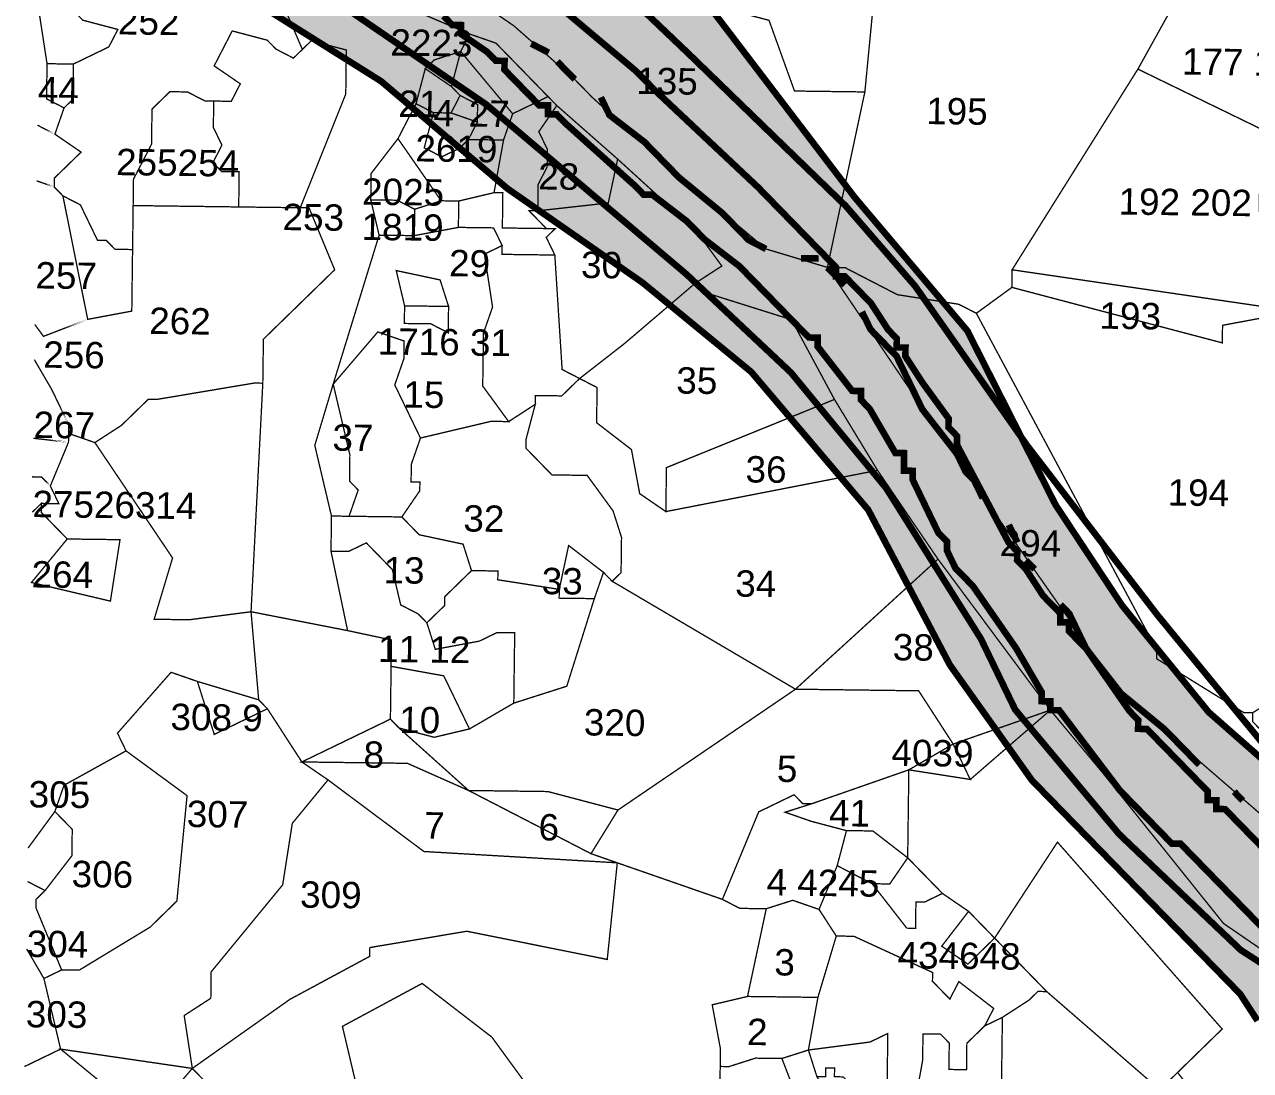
# Model space of a CAD drawing. Header units: metres. Extents: x 259177 to 277314, y 2171367 to 2185445.
# Drawn here: x 264258 to 264811, y 2183566 to 2184037 of the extents above; entities that cross this region are included whole.
import ezdxf

# ---------------------------------------------------------------- set-up
doc = ezdxf.new("R2010")
doc.units = ezdxf.units.M
doc.header["$MEASUREMENT"] = 0
for name, color, linetype in [('CRZ LINE FOR RIVER OR CREEK', 84, 'Continuous'), ('HAZARDS LINE', 1, 'Continuous'), ('HIGH TIDE LINE', 6, 'Continuous'), ('INTERTIDAL ZONE', 5, 'Continuous'), ('INTERTIDAL ZONE @ 1', 5, 'Continuous'), ('NDZ-200M FROM CRZ', 30, 'Continuous'), ('NDZ-200M FROM CRZ @ 1', 30, 'Continuous'), ('SURVEY NO.', 7, 'Continuous'), ('SURVEY PLOT BOUNDARY', 35, 'Continuous'), ('VILLAGE BOUNDARY', 212, 'Continuous')]:
    doc.layers.add(name, color=color, linetype=linetype)
doc.styles.add('PDF Arial', font='arial.ttf')
pattern_1 = [(0, (282121.83859, 2174200.38287), (0.0127, 0.0127), [0.00635, -0.01905]), (90, (282121.841765, 2174200.379695), (-0.0127, 0.0127), [0.00635, -0.01905])]

# ---------------------------------------------------------------- blocks, each defined once
blk = doc.blocks.new('FEWEWFEWQT')
at = {"layer": 'INTERTIDAL ZONE @ 1'}
h = blk.add_hatch(dxfattribs=at)
h.set_pattern_fill('CROSS', color=256, scale=0.002)
h.set_pattern_definition(pattern_1)
h.paths.add_polyline_path([(282132.45071, 2174222.86419), (282132.44405, 2174222.87086), (282132.31072, 2174222.9642), (282132.30406, 2174222.9642), (282132.29739, 2174222.97086), (282132.29072, 2174222.97086), (282132.25739, 2174222.99753), (282132.25739, 2174222.89752), (282132.26406, 2174222.89086), (282132.27073, 2174222.89086), (282132.27739, 2174222.88419), (282132.28406, 2174222.88419), (282132.28406, 2174222.87752), (282132.32405, 2174222.85752), (282132.33739, 2174222.85085), (282132.34405, 2174222.84419), (282132.41738, 2174222.79752), (282132.42405, 2174222.79752), (282132.43071, 2174222.79085), (282132.43738, 2174222.79085), (282132.51071, 2174222.73751), (282132.51737, 2174222.73084), (282132.52404, 2174222.73084), (282132.53071, 2174222.72418), (282132.56404, 2174222.70418), (282132.5707, 2174222.69751), (282132.57737, 2174222.69751), (282132.57737, 2174222.69084), (282132.59737, 2174222.67751), (282132.60403, 2174222.67084), (282132.6107, 2174222.67084), (282132.6107, 2174222.66417), (282132.63736, 2174222.6375), (282132.64403, 2174222.6375), (282132.64403, 2174222.63084), (282132.6507, 2174222.63084), (282132.65736, 2174222.62417), (282132.71069, 2174222.5775), (282132.71736, 2174222.57083), (282132.72402, 2174222.57083), (282132.75069, 2174222.55083), (282132.75736, 2174222.54416), (282132.76402, 2174222.53749), (282132.79069, 2174222.51749), (282132.79735, 2174222.51083), (282132.80402, 2174222.50416), (282132.83735, 2174222.47082), (282132.84402, 2174222.46416), (282132.85068, 2174222.46416), (282132.85068, 2174222.45749), (282132.87735, 2174222.42415), (282132.88401, 2174222.42415), (282132.88401, 2174222.41748), (282132.89068, 2174222.41082), (282132.91068, 2174222.37748), (282132.91734, 2174222.37748), (282132.91734, 2174222.36415), (282132.92401, 2174222.36415), (282132.92401, 2174222.35748), (282132.94401, 2174222.31748), (282132.95067, 2174222.31081), (282132.95067, 2174222.30414), (282132.95734, 2174222.29081), (282132.96401, 2174222.28414), (282132.97067, 2174222.27747), (282133.004, 2174222.2308), (282133.024, 2174222.19747), (282133.024, 2174222.1908), (282133.03067, 2174222.1908), (282133.03067, 2174222.18413), (282133.03733, 2174222.18413), (282133.084, 2174222.12413), (282133.11066, 2174222.09746), (282133.11733, 2174222.09079), (282133.12399, 2174222.08412), (282133.13066, 2174222.08412), (282133.15066, 2174222.06412), (282133.19732, 2174222.01745), (282133.20399, 2174222.01745), (282133.21065, 2174222.01078), (282133.22399, 2174221.99745), (282133.23065, 2174221.99078), (282133.23732, 2174221.99078), (282133.24399, 2174221.98412), (282133.25065, 2174221.98412), (282133.25732, 2174221.97745), (282133.27732, 2174221.97745), (282133.27732, 2174221.97078), (282133.28398, 2174221.97078), (282133.28398, 2174221.97745), (282133.29065, 2174221.97745), (282133.29065, 2174221.98412), (282133.29731, 2174221.98412), (282133.29731, 2174221.99745), (282133.30398, 2174222.00412), (282133.30398, 2174222.01745), (282133.29731, 2174222.01745), (282133.29731, 2174222.02412), (282133.29065, 2174222.02412), (282133.28398, 2174222.03079), (282133.27732, 2174222.03745), (282133.26398, 2174222.03745), (282133.21732, 2174222.07079), (282133.21065, 2174222.07079), (282133.20399, 2174222.07746), (282133.19732, 2174222.07746), (282133.18399, 2174222.09079), (282133.16399, 2174222.11079), (282133.15733, 2174222.11079), (282133.15733, 2174222.11746), (282133.15066, 2174222.11746), (282133.15066, 2174222.12413), (282133.11066, 2174222.16413), (282133.104, 2174222.1708), (282133.09733, 2174222.1708), (282133.09733, 2174222.17746), (282133.09066, 2174222.18413), (282133.05733, 2174222.2308), (282133.05067, 2174222.23747), (282133.044, 2174222.24414), (282133.044, 2174222.2508), (282133.03733, 2174222.2508), (282133.03733, 2174222.25747), (282133.03067, 2174222.26414), (282133.024, 2174222.27081), (282133.01067, 2174222.29081), (282133.004, 2174222.29747), (282133.004, 2174222.30414), (282132.99734, 2174222.31081), (282132.95734, 2174222.38415), (282132.95734, 2174222.39082), (282132.95067, 2174222.39748), (282132.95067, 2174222.40415), (282132.93068, 2174222.43082), (282132.91734, 2174222.45082), (282132.91734, 2174222.45749), (282132.91068, 2174222.45749), (282132.91068, 2174222.46416), (282132.90401, 2174222.47082), (282132.89068, 2174222.49082), (282132.87068, 2174222.51083), (282132.86401, 2174222.51083), (282132.86401, 2174222.51749), (282132.85735, 2174222.52416), (282132.80402, 2174222.5775), (282132.72402, 2174222.65084), (282132.71736, 2174222.6575), (282132.71069, 2174222.66417), (282132.63736, 2174222.72418), (282132.6307, 2174222.73084), (282132.6307, 2174222.73751), (282132.62403, 2174222.73751), (282132.5707, 2174222.77751), (282132.56404, 2174222.78418), (282132.55737, 2174222.79085), (282132.52404, 2174222.81085), (282132.51737, 2174222.81752)])
at = {"layer": 'NDZ-200M FROM CRZ @ 1'}
h = blk.add_hatch(dxfattribs=at)
h.set_pattern_fill('CROSS', color=256, scale=0.002)
h.set_pattern_definition(pattern_1)
h.paths.add_polyline_path([(282132.65736, 2174222.62417), (282132.6507, 2174222.63084), (282132.64403, 2174222.63084), (282132.64403, 2174222.6375), (282132.63736, 2174222.6375), (282132.6107, 2174222.66417), (282132.6107, 2174222.67084), (282132.60403, 2174222.67084), (282132.59737, 2174222.67751), (282132.57737, 2174222.69084), (282132.57737, 2174222.69751), (282132.5707, 2174222.69751), (282132.56404, 2174222.70418), (282132.53071, 2174222.72418), (282132.52404, 2174222.73084), (282132.51737, 2174222.73084), (282132.51071, 2174222.73751), (282132.43738, 2174222.79085), (282132.43071, 2174222.79085), (282132.42405, 2174222.79752), (282132.41738, 2174222.79752), (282132.34405, 2174222.84419), (282132.33739, 2174222.85085), (282132.32405, 2174222.85752), (282132.28406, 2174222.87752), (282132.28406, 2174222.88419), (282132.27739, 2174222.88419), (282132.27073, 2174222.89086), (282132.26406, 2174222.89086), (282132.25739, 2174222.89752), (282132.25739, 2174222.80015), (282132.29406, 2174222.78418), (282132.38072, 2174222.73751), (282132.51737, 2174222.65417), (282132.61403, 2174222.57416), (282132.71736, 2174222.50416), (282132.80069, 2174222.43749), (282132.89068, 2174222.33414), (282132.95401, 2174222.21747), (282133.01734, 2174222.13079), (282133.084, 2174222.06412), (282133.12399, 2174222.02412), (282133.17732, 2174221.97078), (282133.19066, 2174221.95078), (282133.222, 2174221.93136), (282133.28065, 2174221.92411), (282133.30065, 2174221.93078), (282133.32398, 2174221.96411), (282133.35398, 2174222.02078), (282133.34731, 2174222.04745), (282133.33065, 2174222.06412), (282133.24399, 2174222.10413), (282133.15066, 2174222.18413), (282133.084, 2174222.26414), (282133.03254, 2174222.3398), (282132.96401, 2174222.47082), (282132.87735, 2174222.57083), (282132.75715, 2174222.72448), (282132.50404, 2174222.91753), (282132.25739, 2174223.10788), (282132.25739, 2174222.99753), (282132.29072, 2174222.97086), (282132.29739, 2174222.97086), (282132.30406, 2174222.9642), (282132.31072, 2174222.9642), (282132.44405, 2174222.87086), (282132.45071, 2174222.86419), (282132.51737, 2174222.81752), (282132.52404, 2174222.81085), (282132.55737, 2174222.79085), (282132.56404, 2174222.78418), (282132.5707, 2174222.77751), (282132.62403, 2174222.73751), (282132.6307, 2174222.73751), (282132.6307, 2174222.73084), (282132.63736, 2174222.72418), (282132.71069, 2174222.66417), (282132.71736, 2174222.6575), (282132.72402, 2174222.65084), (282132.80402, 2174222.5775), (282132.85735, 2174222.52416), (282132.86401, 2174222.51749), (282132.86401, 2174222.51083), (282132.87068, 2174222.51083), (282132.89068, 2174222.49082), (282132.90401, 2174222.47082), (282132.91068, 2174222.46416), (282132.91068, 2174222.45749), (282132.91734, 2174222.45749), (282132.91734, 2174222.45082), (282132.93068, 2174222.43082), (282132.95067, 2174222.40415), (282132.95067, 2174222.39748), (282132.95734, 2174222.39082), (282132.95734, 2174222.38415), (282132.99734, 2174222.31081), (282133.004, 2174222.30414), (282133.004, 2174222.29747), (282133.01067, 2174222.29081), (282133.024, 2174222.27081), (282133.03067, 2174222.26414), (282133.03733, 2174222.25747), (282133.03733, 2174222.2508), (282133.044, 2174222.2508), (282133.044, 2174222.24414), (282133.05067, 2174222.23747), (282133.05733, 2174222.2308), (282133.09066, 2174222.18413), (282133.09733, 2174222.17746), (282133.09733, 2174222.1708), (282133.104, 2174222.1708), (282133.11066, 2174222.16413), (282133.15066, 2174222.12413), (282133.15066, 2174222.11746), (282133.15733, 2174222.11746), (282133.15733, 2174222.11079), (282133.16399, 2174222.11079), (282133.18399, 2174222.09079), (282133.19732, 2174222.07746), (282133.20399, 2174222.07746), (282133.21065, 2174222.07079), (282133.21732, 2174222.07079), (282133.26398, 2174222.03745), (282133.27732, 2174222.03745), (282133.28398, 2174222.03079), (282133.29065, 2174222.02412), (282133.29731, 2174222.02412), (282133.29731, 2174222.01745), (282133.30398, 2174222.01745), (282133.30398, 2174222.00412), (282133.29731, 2174221.99745), (282133.29731, 2174221.98412), (282133.29065, 2174221.98412), (282133.29065, 2174221.97745), (282133.28398, 2174221.97745), (282133.28398, 2174221.97078), (282133.27732, 2174221.97078), (282133.27732, 2174221.97745), (282133.25732, 2174221.97745), (282133.25065, 2174221.98412), (282133.24399, 2174221.98412), (282133.23732, 2174221.99078), (282133.23065, 2174221.99078), (282133.22399, 2174221.99745), (282133.21065, 2174222.01078), (282133.20399, 2174222.01745), (282133.19732, 2174222.01745), (282133.15066, 2174222.06412), (282133.13066, 2174222.08412), (282133.12399, 2174222.08412), (282133.11733, 2174222.09079), (282133.11066, 2174222.09746), (282133.084, 2174222.12413), (282133.03733, 2174222.18413), (282133.03067, 2174222.18413), (282133.03067, 2174222.1908), (282133.024, 2174222.1908), (282133.024, 2174222.19747), (282133.004, 2174222.2308), (282132.97067, 2174222.27747), (282132.96401, 2174222.28414), (282132.95734, 2174222.29081), (282132.95067, 2174222.30414), (282132.95067, 2174222.31081), (282132.94401, 2174222.31748), (282132.92401, 2174222.35748), (282132.92401, 2174222.36415), (282132.91734, 2174222.36415), (282132.91734, 2174222.37748), (282132.91068, 2174222.37748), (282132.89068, 2174222.41082), (282132.88401, 2174222.41748), (282132.88401, 2174222.42415), (282132.87735, 2174222.42415), (282132.85068, 2174222.45749), (282132.85068, 2174222.46416), (282132.84402, 2174222.46416), (282132.83735, 2174222.47082), (282132.80402, 2174222.50416), (282132.79735, 2174222.51083), (282132.79069, 2174222.51749), (282132.76402, 2174222.53749), (282132.75736, 2174222.54416), (282132.75069, 2174222.55083), (282132.72402, 2174222.57083), (282132.71736, 2174222.57083), (282132.71069, 2174222.5775)])
at = {"layer": 'CRZ LINE FOR RIVER OR CREEK', "ltscale": 0.05, "const_width": 0.005}
for points in [[(282132.25739, 2174223.10788), (282132.50404, 2174222.91753), (282132.75715, 2174222.72448), (282132.87735, 2174222.57083), (282132.96401, 2174222.47082), (282133.03254, 2174222.3398), (282133.084, 2174222.26414), (282133.15066, 2174222.18413), (282133.24399, 2174222.10413)], [(282133.19066, 2174221.95078), (282133.17732, 2174221.97078), (282133.12399, 2174222.02412), (282133.084, 2174222.06412), (282133.01734, 2174222.13079), (282132.95401, 2174222.21747), (282132.89068, 2174222.33414), (282132.80069, 2174222.43749), (282132.71736, 2174222.50416), (282132.61403, 2174222.57416), (282132.51737, 2174222.65417), (282132.38072, 2174222.73751), (282132.29406, 2174222.78418), (282132.25739, 2174222.80015)]]:
    blk.add_lwpolyline(points, dxfattribs=at)
at = {"layer": 'HAZARDS LINE', "lineweight": 18, "const_width": 0.005}
for points in [[(282132.25739, 2174222.85025), (282132.27739, 2174222.83752), (282132.39738, 2174222.77085), (282132.59737, 2174222.6375), (282132.75069, 2174222.51083), (282132.83068, 2174222.43749), (282132.90401, 2174222.35081), (282132.97734, 2174222.23747), (282133.004, 2174222.18413), (282133.084, 2174222.09079), (282133.17732, 2174222.00412), (282133.23065, 2174221.97078)], [(282133.21732, 2174222.13079), (282133.11066, 2174222.25747), (282133.01067, 2174222.38415), (282132.92401, 2174222.50416), (282132.87068, 2174222.56416), (282132.75069, 2174222.67751), (282132.65736, 2174222.76418), (282132.53737, 2174222.84419), (282132.35072, 2174222.97086), (282132.25739, 2174223.03504)]]:
    blk.add_lwpolyline(points, dxfattribs=at)
at = {"layer": 'HIGH TIDE LINE', "lineweight": 35, "const_width": 0.005}
for points in [[(282132.56404, 2174222.70418), (282132.5707, 2174222.69751), (282132.57737, 2174222.69751), (282132.57737, 2174222.69084), (282132.59737, 2174222.67751), (282132.60403, 2174222.67084), (282132.6107, 2174222.67084), (282132.6107, 2174222.66417), (282132.63736, 2174222.6375), (282132.64403, 2174222.6375), (282132.64403, 2174222.63084), (282132.6507, 2174222.63084), (282132.65736, 2174222.62417), (282132.71069, 2174222.5775), (282132.71736, 2174222.57083), (282132.72402, 2174222.57083), (282132.75069, 2174222.55083), (282132.75736, 2174222.54416), (282132.76402, 2174222.53749), (282132.79069, 2174222.51749), (282132.79735, 2174222.51083), (282132.80402, 2174222.50416), (282132.83735, 2174222.47082), (282132.84402, 2174222.46416), (282132.85068, 2174222.46416), (282132.85068, 2174222.45749), (282132.87735, 2174222.42415), (282132.88401, 2174222.42415), (282132.88401, 2174222.41748), (282132.89068, 2174222.41082), (282132.91068, 2174222.37748), (282132.91734, 2174222.37748), (282132.91734, 2174222.36415), (282132.92401, 2174222.36415), (282132.92401, 2174222.35748), (282132.94401, 2174222.31748), (282132.95067, 2174222.31081), (282132.95067, 2174222.30414), (282132.95734, 2174222.29081), (282132.96401, 2174222.28414), (282132.97067, 2174222.27747), (282133.004, 2174222.2308), (282133.024, 2174222.19747), (282133.024, 2174222.1908), (282133.03067, 2174222.1908), (282133.03067, 2174222.18413), (282133.03733, 2174222.18413), (282133.084, 2174222.12413), (282133.11066, 2174222.09746), (282133.11733, 2174222.09079), (282133.12399, 2174222.08412), (282133.13066, 2174222.08412), (282133.15066, 2174222.06412), (282133.19732, 2174222.01745)], [(282133.19732, 2174222.07746), (282133.18399, 2174222.09079), (282133.16399, 2174222.11079), (282133.15733, 2174222.11079), (282133.15733, 2174222.11746), (282133.15066, 2174222.11746), (282133.15066, 2174222.12413), (282133.11066, 2174222.16413), (282133.104, 2174222.1708), (282133.09733, 2174222.1708), (282133.09733, 2174222.17746), (282133.09066, 2174222.18413), (282133.05733, 2174222.2308), (282133.05067, 2174222.23747), (282133.044, 2174222.24414), (282133.044, 2174222.2508), (282133.03733, 2174222.2508), (282133.03733, 2174222.25747), (282133.03067, 2174222.26414), (282133.024, 2174222.27081), (282133.01067, 2174222.29081), (282133.004, 2174222.29747), (282133.004, 2174222.30414), (282132.99734, 2174222.31081), (282132.95734, 2174222.38415), (282132.95734, 2174222.39082), (282132.95067, 2174222.39748), (282132.95067, 2174222.40415), (282132.93068, 2174222.43082), (282132.91734, 2174222.45082), (282132.91734, 2174222.45749), (282132.91068, 2174222.45749), (282132.91068, 2174222.46416), (282132.90401, 2174222.47082), (282132.89068, 2174222.49082), (282132.87068, 2174222.51083), (282132.86401, 2174222.51083), (282132.86401, 2174222.51749), (282132.85735, 2174222.52416), (282132.80402, 2174222.5775), (282132.72402, 2174222.65084), (282132.71736, 2174222.6575), (282132.71069, 2174222.66417), (282132.63736, 2174222.72418)]]:
    blk.add_lwpolyline(points, dxfattribs=at)
at = {"layer": 'INTERTIDAL ZONE', "const_width": 0.005, "flags": 128}
for points in [[(282132.56404, 2174222.70418), (282132.5707, 2174222.69751), (282132.57737, 2174222.69751), (282132.57737, 2174222.69084), (282132.59737, 2174222.67751), (282132.60403, 2174222.67084), (282132.6107, 2174222.67084), (282132.6107, 2174222.66417), (282132.63736, 2174222.6375), (282132.64403, 2174222.6375), (282132.64403, 2174222.63084), (282132.6507, 2174222.63084), (282132.65736, 2174222.62417), (282132.71069, 2174222.5775), (282132.71736, 2174222.57083), (282132.72402, 2174222.57083), (282132.75069, 2174222.55083), (282132.75736, 2174222.54416), (282132.76402, 2174222.53749), (282132.79069, 2174222.51749), (282132.79735, 2174222.51083), (282132.80402, 2174222.50416), (282132.83735, 2174222.47082), (282132.84402, 2174222.46416), (282132.85068, 2174222.46416), (282132.85068, 2174222.45749), (282132.87735, 2174222.42415), (282132.88401, 2174222.42415), (282132.88401, 2174222.41748), (282132.89068, 2174222.41082), (282132.91068, 2174222.37748), (282132.91734, 2174222.37748), (282132.91734, 2174222.36415), (282132.92401, 2174222.36415), (282132.92401, 2174222.35748), (282132.94401, 2174222.31748), (282132.95067, 2174222.31081), (282132.95067, 2174222.30414), (282132.95734, 2174222.29081), (282132.96401, 2174222.28414), (282132.97067, 2174222.27747), (282133.004, 2174222.2308), (282133.024, 2174222.19747), (282133.024, 2174222.1908), (282133.03067, 2174222.1908), (282133.03067, 2174222.18413), (282133.03733, 2174222.18413), (282133.084, 2174222.12413), (282133.11066, 2174222.09746), (282133.11733, 2174222.09079), (282133.12399, 2174222.08412), (282133.13066, 2174222.08412), (282133.15066, 2174222.06412), (282133.19732, 2174222.01745)], [(282133.19732, 2174222.07746), (282133.18399, 2174222.09079), (282133.16399, 2174222.11079), (282133.15733, 2174222.11079), (282133.15733, 2174222.11746), (282133.15066, 2174222.11746), (282133.15066, 2174222.12413), (282133.11066, 2174222.16413), (282133.104, 2174222.1708), (282133.09733, 2174222.1708), (282133.09733, 2174222.17746), (282133.09066, 2174222.18413), (282133.05733, 2174222.2308), (282133.05067, 2174222.23747), (282133.044, 2174222.24414), (282133.044, 2174222.2508), (282133.03733, 2174222.2508), (282133.03733, 2174222.25747), (282133.03067, 2174222.26414), (282133.024, 2174222.27081), (282133.01067, 2174222.29081), (282133.004, 2174222.29747), (282133.004, 2174222.30414), (282132.99734, 2174222.31081), (282132.95734, 2174222.38415), (282132.95734, 2174222.39082), (282132.95067, 2174222.39748), (282132.95067, 2174222.40415), (282132.93068, 2174222.43082), (282132.91734, 2174222.45082), (282132.91734, 2174222.45749), (282132.91068, 2174222.45749), (282132.91068, 2174222.46416), (282132.90401, 2174222.47082), (282132.89068, 2174222.49082), (282132.87068, 2174222.51083), (282132.86401, 2174222.51083), (282132.86401, 2174222.51749), (282132.85735, 2174222.52416), (282132.80402, 2174222.5775), (282132.72402, 2174222.65084), (282132.71736, 2174222.6575), (282132.71069, 2174222.66417), (282132.63736, 2174222.72418)]]:
    blk.add_lwpolyline(points, dxfattribs=at)
at = {"layer": 'NDZ-200M FROM CRZ', "const_width": 0.005, "flags": 128}
for points in [[(282132.38072, 2174222.73751), (282132.51737, 2174222.65417), (282132.61403, 2174222.57416), (282132.71736, 2174222.50416), (282132.80069, 2174222.43749), (282132.89068, 2174222.33414), (282132.95401, 2174222.21747), (282133.01734, 2174222.13079), (282133.084, 2174222.06412), (282133.12399, 2174222.02412), (282133.17732, 2174221.97078), (282133.19066, 2174221.95078)], [(282133.24399, 2174222.10413), (282133.15066, 2174222.18413), (282133.084, 2174222.26414), (282133.03254, 2174222.3398), (282132.96401, 2174222.47082), (282132.87735, 2174222.57083), (282132.75715, 2174222.72448)], [(282132.63736, 2174222.72418), (282132.71069, 2174222.66417), (282132.71736, 2174222.6575), (282132.72402, 2174222.65084), (282132.80402, 2174222.5775), (282132.85735, 2174222.52416), (282132.86401, 2174222.51749), (282132.86401, 2174222.51083), (282132.87068, 2174222.51083), (282132.89068, 2174222.49082), (282132.90401, 2174222.47082), (282132.91068, 2174222.46416), (282132.91068, 2174222.45749), (282132.91734, 2174222.45749), (282132.91734, 2174222.45082), (282132.93068, 2174222.43082), (282132.95067, 2174222.40415), (282132.95067, 2174222.39748), (282132.95734, 2174222.39082), (282132.95734, 2174222.38415), (282132.99734, 2174222.31081), (282133.004, 2174222.30414), (282133.004, 2174222.29747), (282133.01067, 2174222.29081), (282133.024, 2174222.27081), (282133.03067, 2174222.26414), (282133.03733, 2174222.25747), (282133.03733, 2174222.2508), (282133.044, 2174222.2508), (282133.044, 2174222.24414), (282133.05067, 2174222.23747), (282133.05733, 2174222.2308), (282133.09066, 2174222.18413), (282133.09733, 2174222.17746), (282133.09733, 2174222.1708), (282133.104, 2174222.1708), (282133.11066, 2174222.16413), (282133.15066, 2174222.12413), (282133.15066, 2174222.11746), (282133.15733, 2174222.11746), (282133.15733, 2174222.11079), (282133.16399, 2174222.11079), (282133.18399, 2174222.09079), (282133.19732, 2174222.07746)], [(282133.19732, 2174222.01745), (282133.15066, 2174222.06412), (282133.13066, 2174222.08412), (282133.12399, 2174222.08412), (282133.11733, 2174222.09079), (282133.11066, 2174222.09746), (282133.084, 2174222.12413), (282133.03733, 2174222.18413), (282133.03067, 2174222.18413), (282133.03067, 2174222.1908), (282133.024, 2174222.1908), (282133.024, 2174222.19747), (282133.004, 2174222.2308), (282132.97067, 2174222.27747), (282132.96401, 2174222.28414), (282132.95734, 2174222.29081), (282132.95067, 2174222.30414), (282132.95067, 2174222.31081), (282132.94401, 2174222.31748), (282132.92401, 2174222.35748), (282132.92401, 2174222.36415), (282132.91734, 2174222.36415), (282132.91734, 2174222.37748), (282132.91068, 2174222.37748), (282132.89068, 2174222.41082), (282132.88401, 2174222.41748), (282132.88401, 2174222.42415), (282132.87735, 2174222.42415), (282132.85068, 2174222.45749), (282132.85068, 2174222.46416), (282132.84402, 2174222.46416), (282132.83735, 2174222.47082), (282132.80402, 2174222.50416), (282132.79735, 2174222.51083), (282132.79069, 2174222.51749), (282132.76402, 2174222.53749), (282132.75736, 2174222.54416), (282132.75069, 2174222.55083), (282132.72402, 2174222.57083), (282132.71736, 2174222.57083), (282132.71069, 2174222.5775), (282132.65736, 2174222.62417), (282132.6507, 2174222.63084), (282132.64403, 2174222.63084), (282132.64403, 2174222.6375), (282132.63736, 2174222.6375), (282132.6107, 2174222.66417), (282132.6107, 2174222.67084), (282132.60403, 2174222.67084), (282132.59737, 2174222.67751), (282132.57737, 2174222.69084), (282132.57737, 2174222.69751), (282132.5707, 2174222.69751), (282132.56404, 2174222.70418)]]:
    blk.add_lwpolyline(points, dxfattribs=at)
at = {"layer": 'SURVEY PLOT BOUNDARY', "lineweight": 18, "const_width": 0.001}
for points in [[(282132.59737, 2174222.71084), (282132.61737, 2174222.69751), (282132.66403, 2174222.6575), (282132.67736, 2174222.64417), (282132.73736, 2174222.59083), (282132.81068, 2174222.53083), (282132.85735, 2174222.51749), (282132.96401, 2174222.36415), (282133.084, 2174222.19747), (282133.21065, 2174222.09079)], [(282133.22399, 2174221.98412), (282133.16399, 2174222.02412), (282133.07067, 2174222.13746), (282133.03067, 2174222.18413), (282132.94401, 2174222.29747), (282132.89734, 2174222.36415), (282132.86401, 2174222.41748), (282132.83068, 2174222.47749), (282132.76402, 2174222.49749), (282132.75736, 2174222.50416), (282132.77735, 2174222.51749), (282132.75736, 2174222.54416), (282132.69736, 2174222.5975), (282132.6507, 2174222.6375), (282132.64403, 2174222.64417), (282132.60403, 2174222.68417), (282132.58403, 2174222.69084), (282132.43738, 2174222.75085)], [(282132.43738, 2174222.75085), (282132.58403, 2174222.69084), (282132.57737, 2174222.67751), (282132.55737, 2174222.67084), (282132.5507, 2174222.66417), (282132.54404, 2174222.6375), (282132.53071, 2174222.61083), (282132.51071, 2174222.58417), (282132.51071, 2174222.56416), (282132.51737, 2174222.53749), (282132.48404, 2174222.42415), (282132.47071, 2174222.37748), (282132.48404, 2174222.32414), (282132.48404, 2174222.29747), (282132.49737, 2174222.23747), (282132.42405, 2174222.2508), (282132.43071, 2174222.42415), (282132.43071, 2174222.45749), (282132.48404, 2174222.51083), (282132.46404, 2174222.5575), (282132.45738, 2174222.5575), (282132.49071, 2174222.64417), (282132.49071, 2174222.67751), (282132.46404, 2174222.68417), (282132.45738, 2174222.67751), (282132.43071, 2174222.73751)], [(282132.25739, 2174222.70418), (282132.26406, 2174222.66417), (282132.26406, 2174222.6375), (282132.27739, 2174222.63084), (282132.27073, 2174222.61083), (282132.29072, 2174222.5975), (282132.27073, 2174222.5775), (282132.27073, 2174222.57083), (282132.27739, 2174222.56416), (282132.29739, 2174222.47082), (282132.33072, 2174222.47749), (282132.33072, 2174222.5575), (282132.46404, 2174222.5575), (282132.48404, 2174222.51083), (282132.43071, 2174222.45749), (282132.43071, 2174222.42415), (282132.42405, 2174222.42415), (282132.35072, 2174222.41082), (282132.34405, 2174222.41082), (282132.32405, 2174222.39082), (282132.30406, 2174222.37748), (282132.28406, 2174222.38415), (282132.28406, 2174222.39082), (282132.28406, 2174222.37748), (282132.27073, 2174222.34415), (282132.27739, 2174222.33081), (282132.26406, 2174222.33081), (282132.25739, 2174222.32414), (282132.26406, 2174222.33081), (282132.26406, 2174222.32414), (282132.28406, 2174222.30414), (282132.25739, 2174222.27081), (282132.31739, 2174222.25747), (282132.32405, 2174222.30414), (282132.28406, 2174222.30414), (282132.26406, 2174222.32414), (282132.26406, 2174222.33081), (282132.27739, 2174222.33081), (282132.27073, 2174222.34415), (282132.28406, 2174222.37748), (282132.28406, 2174222.38415), (282132.30406, 2174222.37748), (282132.36405, 2174222.29081), (282132.35072, 2174222.24414), (282132.37738, 2174222.24414), (282132.42405, 2174222.2508), (282132.43071, 2174222.18413), (282132.38405, 2174222.19747), (282132.36405, 2174222.20413), (282132.32405, 2174222.15746), (282132.33072, 2174222.14413), (282132.28406, 2174222.11746), (282132.27739, 2174222.09746), (282132.25739, 2174222.06946), (282132.27739, 2174222.09746), (282132.29072, 2174222.08412), (282132.29072, 2174222.06412), (282132.27073, 2174222.03745), (282132.25739, 2174222.04412), (282132.27073, 2174222.03745), (282132.26406, 2174222.03079), (282132.26406, 2174222.02412), (282132.28406, 2174221.97745), (282132.27073, 2174221.97078), (282132.25739, 2174221.993), (282132.27073, 2174221.97078), (282132.28406, 2174221.91744), (282132.25739, 2174221.90411), (282132.28406, 2174221.91744), (282132.35072, 2174221.86411), (282132.38405, 2174221.90411), (282132.44405, 2174221.8441)], [(282133.13733, 2174222.75751), (282133.09066, 2174222.67084), (282132.99734, 2174222.51749), (282132.99734, 2174222.50416), (282132.97067, 2174222.48416), (282132.95734, 2174222.49082), (282132.91068, 2174222.49749), (282132.87068, 2174222.51749), (282132.85735, 2174222.51749), (282132.88401, 2174222.65084), (282132.89068, 2174222.73084)], [(282132.43071, 2174222.73751), (282132.45738, 2174222.67751), (282132.45071, 2174222.67084), (282132.43738, 2174222.67751), (282132.43071, 2174222.68417), (282132.40405, 2174222.69084), (282132.39072, 2174222.66417), (282132.41071, 2174222.65084), (282132.40405, 2174222.6375), (282132.39072, 2174222.6375), (282132.38405, 2174222.6375), (282132.37072, 2174222.64417), (282132.35739, 2174222.64417), (282132.34405, 2174222.63084), (282132.34405, 2174222.60417), (282132.33072, 2174222.5775), (282132.33072, 2174222.5575), (282132.33072, 2174222.52416), (282132.32405, 2174222.52416), (282132.31739, 2174222.52416), (282132.31072, 2174222.53083), (282132.30406, 2174222.53083), (282132.29072, 2174222.5575), (282132.27739, 2174222.56416), (282132.27073, 2174222.57083), (282132.27073, 2174222.5775), (282132.29072, 2174222.5975), (282132.27073, 2174222.61083), (282132.27739, 2174222.63084), (282132.28406, 2174222.6375), (282132.28406, 2174222.66417), (282132.31072, 2174222.67751), (282132.31739, 2174222.69084), (282132.29072, 2174222.69751)], [(282132.6507, 2174221.87744), (282132.6107, 2174221.93078), (282132.55737, 2174221.97078), (282132.49737, 2174221.93744), (282132.51071, 2174221.88411)], [(282132.44405, 2174221.8441), (282132.38405, 2174221.90411), (282132.45738, 2174221.95745), (282132.51737, 2174221.99078), (282132.51737, 2174221.99745), (282132.5907, 2174222.01078), (282132.69736, 2174221.99078), (282132.70403, 2174222.06412), (282132.78402, 2174222.03745), (282132.79735, 2174222.03079), (282132.81735, 2174222.03079), (282132.80402, 2174221.96411), (282132.77735, 2174221.95745), (282132.78402, 2174221.92411), (282132.78402, 2174221.91078), (282132.78402, 2174221.87744)], [(282132.91068, 2174221.89077), (282132.91068, 2174221.93744), (282132.89734, 2174221.93078), (282132.85068, 2174221.92411), (282132.85735, 2174221.96411), (282132.87068, 2174222.01078), (282132.88401, 2174222.01078), (282132.94401, 2174221.98412), (282132.94401, 2174221.97745), (282132.95067, 2174221.97078), (282132.95734, 2174221.96411), (282132.96401, 2174221.97745), (282132.99067, 2174221.95745), (282132.984, 2174221.94411), (282132.97067, 2174221.93078), (282132.97067, 2174221.91744), (282132.97067, 2174221.91078), (282132.95734, 2174221.91078), (282132.95734, 2174221.93078), (282132.95067, 2174221.93744), (282132.94401, 2174221.93744), (282132.93734, 2174221.93744), (282132.93734, 2174221.91744), (282132.93068, 2174221.87744)]]:
    blk.add_lwpolyline(points, dxfattribs=at)
for points in [[(282132.94401, 2174222.83752), (282132.94401, 2174222.77751), (282132.95067, 2174222.77751), (282132.89068, 2174222.73084), (282132.88401, 2174222.65084), (282132.83068, 2174222.65084), (282132.81068, 2174222.70418), (282132.78402, 2174222.71084), (282132.77069, 2174222.77085), (282132.72402, 2174222.79752), (282132.77069, 2174222.81752), (282132.77735, 2174222.82419), (282132.94401, 2174222.84419)], [(282132.88401, 2174222.65084), (282132.85735, 2174222.51749), (282132.81068, 2174222.53083), (282132.73736, 2174222.59083), (282132.67736, 2174222.64417), (282132.66403, 2174222.6575), (282132.61737, 2174222.69751), (282132.59737, 2174222.71084), (282132.69069, 2174222.71751), (282132.6307, 2174222.76418), (282132.6507, 2174222.77085), (282132.66403, 2174222.77751), (282132.72402, 2174222.79752), (282132.77069, 2174222.77085), (282132.78402, 2174222.71084), (282132.81068, 2174222.70418), (282132.83068, 2174222.65084)], [(282133.21065, 2174222.72418), (282133.23732, 2174222.65084), (282133.31731, 2174222.66417), (282133.31731, 2174222.5975), (282133.25065, 2174222.59083), (282133.24399, 2174222.61083), (282133.21065, 2174222.61083), (282133.20399, 2174222.6175), (282133.09066, 2174222.67084), (282133.13733, 2174222.75751), (282133.17732, 2174222.76418), (282133.19066, 2174222.73084)], [(282132.28406, 2174222.66417), (282132.27073, 2174222.66417), (282132.26406, 2174222.66417), (282132.25739, 2174222.70418), (282132.27739, 2174222.71084), (282132.29072, 2174222.69751), (282132.31739, 2174222.69084), (282132.31072, 2174222.67751)], [(282132.45738, 2174222.67751), (282132.46404, 2174222.68417), (282132.49071, 2174222.67751), (282132.49071, 2174222.64417), (282132.45738, 2174222.5575), (282132.46404, 2174222.5575), (282132.41071, 2174222.5575), (282132.41071, 2174222.58417), (282132.40405, 2174222.58417), (282132.39738, 2174222.58417), (282132.39072, 2174222.59083), (282132.39738, 2174222.60417), (282132.39072, 2174222.6175), (282132.39072, 2174222.6375), (282132.40405, 2174222.6375), (282132.41071, 2174222.65084), (282132.39072, 2174222.66417), (282132.40405, 2174222.69084), (282132.43071, 2174222.68417), (282132.43738, 2174222.67751), (282132.45071, 2174222.67084)], [(282132.64403, 2174222.64417), (282132.61737, 2174222.63084), (282132.57737, 2174222.67751), (282132.58403, 2174222.69084), (282132.60403, 2174222.68417)], [(282132.5707, 2174222.65084), (282132.5507, 2174222.66417), (282132.55737, 2174222.67084), (282132.57737, 2174222.67751)], [(282132.61737, 2174222.63084), (282132.6107, 2174222.61083), (282132.58403, 2174222.61083), (282132.5907, 2174222.62417), (282132.5907, 2174222.6375), (282132.57737, 2174222.64417), (282132.5707, 2174222.65084), (282132.57737, 2174222.67751)], [(282133.20399, 2174222.6175), (282133.18399, 2174222.5775), (282133.18399, 2174222.56416), (282133.21732, 2174222.5575), (282133.21065, 2174222.50416), (282133.19732, 2174222.49082), (282132.99734, 2174222.51749), (282133.09066, 2174222.67084)], [(282132.28406, 2174222.66417), (282132.28406, 2174222.6375), (282132.27739, 2174222.63084), (282132.26406, 2174222.6375), (282132.26406, 2174222.66417), (282132.27073, 2174222.66417)], [(282132.5707, 2174222.65084), (282132.57737, 2174222.64417), (282132.5707, 2174222.63084), (282132.55737, 2174222.63084), (282132.54404, 2174222.6375), (282132.5507, 2174222.66417)], [(282132.39072, 2174222.6375), (282132.39072, 2174222.6175), (282132.39738, 2174222.60417), (282132.39072, 2174222.59083), (282132.39738, 2174222.58417), (282132.40405, 2174222.58417), (282132.41071, 2174222.58417), (282132.41071, 2174222.5575), (282132.33072, 2174222.5575), (282132.33072, 2174222.5775), (282132.34405, 2174222.60417), (282132.34405, 2174222.63084), (282132.35739, 2174222.64417), (282132.37072, 2174222.64417), (282132.38405, 2174222.6375)], [(282132.5907, 2174222.62417), (282132.5707, 2174222.63084), (282132.57737, 2174222.64417), (282132.5907, 2174222.6375)], [(282132.6507, 2174222.6375), (282132.63736, 2174222.6175), (282132.64403, 2174222.60417), (282132.64403, 2174222.59083), (282132.63736, 2174222.5775), (282132.63736, 2174222.5575), (282132.6307, 2174222.5575), (282132.64403, 2174222.54416), (282132.6307, 2174222.54416), (282132.62403, 2174222.54416), (282132.61737, 2174222.54416), (282132.6107, 2174222.54416), (282132.6107, 2174222.5575), (282132.6107, 2174222.57083), (282132.60403, 2174222.57083), (282132.6107, 2174222.61083), (282132.61737, 2174222.63084), (282132.64403, 2174222.64417)], [(282132.55737, 2174222.63084), (282132.5507, 2174222.60417), (282132.56404, 2174222.5975), (282132.57737, 2174222.60417), (282132.58403, 2174222.61083), (282132.6107, 2174222.61083), (282132.60403, 2174222.57083), (282132.57737, 2174222.56416), (282132.56404, 2174222.56416), (282132.53071, 2174222.61083), (282132.54404, 2174222.6375)], [(282132.58403, 2174222.61083), (282132.57737, 2174222.60417), (282132.56404, 2174222.5975), (282132.5507, 2174222.60417), (282132.55737, 2174222.63084), (282132.5707, 2174222.63084), (282132.5907, 2174222.62417)], [(282132.69736, 2174222.5975), (282132.69069, 2174222.56416), (282132.63736, 2174222.5575), (282132.63736, 2174222.5775), (282132.64403, 2174222.59083), (282132.64403, 2174222.60417), (282132.63736, 2174222.6175), (282132.6507, 2174222.6375)], [(282132.27073, 2174222.61083), (282132.25739, 2174222.6175)], [(282132.56404, 2174222.56416), (282132.54404, 2174222.5575), (282132.53071, 2174222.56416), (282132.51071, 2174222.56416), (282132.51071, 2174222.58417), (282132.53071, 2174222.61083)], [(282132.75736, 2174222.50416), (282132.70403, 2174222.45749), (282132.6707, 2174222.43082), (282132.65736, 2174222.43749), (282132.6507, 2174222.52416), (282132.64403, 2174222.53749), (282132.6507, 2174222.54416), (282132.64403, 2174222.54416), (282132.6307, 2174222.5575), (282132.63736, 2174222.5575), (282132.69069, 2174222.56416), (282132.69736, 2174222.5975), (282132.75736, 2174222.54416), (282132.77735, 2174222.51749)], [(282132.27073, 2174222.57083), (282132.25739, 2174222.57528)], [(282132.57737, 2174222.54416), (282132.57737, 2174222.56416), (282132.60403, 2174222.57083), (282132.6107, 2174222.57083), (282132.6107, 2174222.5575), (282132.6107, 2174222.54416), (282132.61737, 2174222.54416), (282132.62403, 2174222.54416), (282132.6307, 2174222.54416), (282132.64403, 2174222.54416), (282132.6507, 2174222.54416), (282132.64403, 2174222.53749), (282132.6507, 2174222.52416), (282132.6107, 2174222.52416), (282132.6107, 2174222.53083), (282132.60403, 2174222.54416)], [(282132.29739, 2174222.47082), (282132.27739, 2174222.56416), (282132.29072, 2174222.5575), (282132.30406, 2174222.53083), (282132.31072, 2174222.53083), (282132.31739, 2174222.52416), (282132.32405, 2174222.52416), (282132.33072, 2174222.52416), (282132.33072, 2174222.47749)], [(282132.54404, 2174222.5575), (282132.54404, 2174222.53749), (282132.51737, 2174222.53749), (282132.51071, 2174222.56416), (282132.53071, 2174222.56416)], [(282132.57737, 2174222.54416), (282132.54404, 2174222.53749), (282132.54404, 2174222.5575), (282132.56404, 2174222.56416), (282132.57737, 2174222.56416)], [(282132.6107, 2174222.53083), (282132.59737, 2174222.52416), (282132.60403, 2174222.48416), (282132.59737, 2174222.46416), (282132.59737, 2174222.42415), (282132.61737, 2174222.39748), (282132.60403, 2174222.39748), (282132.5507, 2174222.38415), (282132.53071, 2174222.42415), (282132.53737, 2174222.44415), (282132.53737, 2174222.45749), (282132.51737, 2174222.46416), (282132.48404, 2174222.42415), (282132.51737, 2174222.53749), (282132.54404, 2174222.53749), (282132.57737, 2174222.54416), (282132.60403, 2174222.54416)], [(282132.6707, 2174222.43082), (282132.66403, 2174222.42415), (282132.65736, 2174222.41748), (282132.63736, 2174222.41748), (282132.63736, 2174222.41082), (282132.61737, 2174222.39748), (282132.59737, 2174222.42415), (282132.59737, 2174222.46416), (282132.60403, 2174222.48416), (282132.59737, 2174222.52416), (282132.6107, 2174222.53083), (282132.6107, 2174222.52416), (282132.6507, 2174222.52416), (282132.65736, 2174222.43749)], [(282132.53737, 2174222.48416), (282132.53737, 2174222.47082), (282132.55737, 2174222.47082), (282132.5707, 2174222.46416), (282132.5707, 2174222.47749), (282132.5707, 2174222.48416), (282132.56404, 2174222.50416), (282132.53071, 2174222.51083)], [(282132.5707, 2174222.48416), (282132.53737, 2174222.48416), (282132.53071, 2174222.51083), (282132.56404, 2174222.50416)], [(282132.97067, 2174222.48416), (282133.11066, 2174222.2308), (282133.11066, 2174222.22414), (282133.17732, 2174222.18413), (282133.18399, 2174222.18413), (282133.18399, 2174222.17746), (282133.21065, 2174222.1508), (282133.22399, 2174222.12413), (282133.21065, 2174222.09079), (282133.084, 2174222.19747), (282132.96401, 2174222.36415), (282132.85735, 2174222.51749), (282132.87068, 2174222.51749), (282132.91068, 2174222.49749), (282132.95734, 2174222.49082)], [(282133.19732, 2174222.49082), (282133.19066, 2174222.48416), (282133.15733, 2174222.47749), (282133.15733, 2174222.46416), (282132.99734, 2174222.50416), (282132.99734, 2174222.51749)], [(282132.86401, 2174222.41748), (282132.73736, 2174222.36415), (282132.73736, 2174222.33081), (282132.71736, 2174222.34415), (282132.71069, 2174222.37748), (282132.68403, 2174222.39748), (282132.68403, 2174222.42415), (282132.6707, 2174222.43082), (282132.70403, 2174222.45749), (282132.75736, 2174222.50416), (282132.76402, 2174222.49749), (282132.83068, 2174222.47749)], [(282132.97067, 2174222.48416), (282132.99734, 2174222.50416), (282133.15733, 2174222.46416), (282133.15733, 2174222.47749), (282133.19066, 2174222.48416), (282133.24399, 2174222.44415), (282133.29731, 2174222.42415), (282133.26398, 2174222.34415), (282133.24399, 2174222.30414), (282133.25732, 2174222.2308), (282133.18399, 2174222.18413), (282133.17732, 2174222.18413), (282133.11066, 2174222.22414), (282133.11066, 2174222.2308)], [(282132.5707, 2174222.48416), (282132.5707, 2174222.47749), (282132.5707, 2174222.46416), (282132.55737, 2174222.47082), (282132.53737, 2174222.47082), (282132.53737, 2174222.48416)], [(282132.29739, 2174222.47082), (282132.26406, 2174222.45749), (282132.25739, 2174222.46638), (282132.26406, 2174222.45749)], [(282132.5507, 2174222.38415), (282132.54404, 2174222.36415), (282132.54404, 2174222.35748), (282132.54404, 2174222.35081), (282132.5507, 2174222.35081), (282132.5507, 2174222.34415), (282132.53737, 2174222.32414), (282132.49737, 2174222.32414), (282132.50404, 2174222.34415), (282132.49737, 2174222.35081), (282132.49737, 2174222.37081), (282132.48404, 2174222.42415), (282132.51737, 2174222.46416), (282132.53737, 2174222.45749), (282132.53737, 2174222.44415), (282132.53071, 2174222.42415)], [(282132.28406, 2174222.39082), (282132.27073, 2174222.41748), (282132.25739, 2174222.43971), (282132.27073, 2174222.41748)], [(282132.73736, 2174222.33081), (282132.89734, 2174222.36415), (282132.94401, 2174222.29747), (282132.83735, 2174222.19747), (282132.69736, 2174222.27747), (282132.70403, 2174222.28414), (282132.70403, 2174222.29081), (282132.70403, 2174222.29747), (282132.70403, 2174222.31081), (282132.69736, 2174222.33081), (282132.67736, 2174222.35748), (282132.6507, 2174222.35748), (282132.63736, 2174222.37081), (282132.6307, 2174222.37748), (282132.6307, 2174222.38415), (282132.63736, 2174222.41082), (282132.63736, 2174222.41748), (282132.65736, 2174222.41748), (282132.66403, 2174222.42415), (282132.6707, 2174222.43082), (282132.68403, 2174222.42415), (282132.68403, 2174222.39748), (282132.71069, 2174222.37748), (282132.71736, 2174222.34415)], [(282132.42405, 2174222.2508), (282132.37738, 2174222.24414), (282132.35072, 2174222.24414), (282132.36405, 2174222.29081), (282132.30406, 2174222.37748), (282132.32405, 2174222.39082), (282132.34405, 2174222.41082), (282132.35072, 2174222.41082), (282132.42405, 2174222.42415), (282132.43071, 2174222.42415)], [(282132.49737, 2174222.32414), (282132.48404, 2174222.32414), (282132.47071, 2174222.37748), (282132.48404, 2174222.42415), (282132.49737, 2174222.37081), (282132.49737, 2174222.35081), (282132.50404, 2174222.34415)], [(282132.89734, 2174222.36415), (282132.73736, 2174222.33081), (282132.73736, 2174222.36415), (282132.86401, 2174222.41748)], [(282132.69736, 2174222.27747), (282132.69069, 2174222.28414), (282132.66403, 2174222.30414), (282132.65736, 2174222.27081), (282132.6107, 2174222.27747), (282132.6107, 2174222.28414), (282132.5907, 2174222.28414), (282132.58403, 2174222.30414), (282132.5507, 2174222.31081), (282132.53737, 2174222.32414), (282132.5507, 2174222.34415), (282132.5507, 2174222.35081), (282132.54404, 2174222.35081), (282132.54404, 2174222.35748), (282132.54404, 2174222.36415), (282132.5507, 2174222.38415), (282132.60403, 2174222.39748), (282132.61737, 2174222.39748), (282132.63736, 2174222.41082), (282132.6307, 2174222.38415), (282132.6307, 2174222.37748), (282132.63736, 2174222.37081), (282132.6507, 2174222.35748), (282132.67736, 2174222.35748), (282132.69736, 2174222.33081), (282132.70403, 2174222.31081), (282132.70403, 2174222.29747), (282132.70403, 2174222.29081), (282132.70403, 2174222.28414)], [(282132.28406, 2174222.37748), (282132.25739, 2174222.38015)], [(282132.27073, 2174222.34415), (282132.26406, 2174222.35081), (282132.25739, 2174222.35081), (282132.26406, 2174222.35081)], [(282132.53737, 2174222.32414), (282132.5507, 2174222.31081), (282132.58403, 2174222.30414), (282132.5907, 2174222.28414), (282132.58403, 2174222.27747), (282132.5707, 2174222.26414), (282132.5707, 2174222.25747), (282132.56404, 2174222.2508), (282132.55737, 2174222.24414), (282132.5507, 2174222.2508), (282132.53737, 2174222.25747), (282132.53071, 2174222.28414), (282132.51071, 2174222.30414), (282132.49737, 2174222.29747), (282132.48404, 2174222.29747), (282132.48404, 2174222.32414), (282132.49737, 2174222.32414)], [(282132.25739, 2174222.27081), (282132.28406, 2174222.30414), (282132.32405, 2174222.30414), (282132.31739, 2174222.25747)], [(282132.55737, 2174222.24414), (282132.56404, 2174222.22414), (282132.59737, 2174222.2308), (282132.6107, 2174222.23747), (282132.62403, 2174222.23747), (282132.62403, 2174222.18413), (282132.5907, 2174222.16413), (282132.5707, 2174222.20413), (282132.53071, 2174222.2108), (282132.53071, 2174222.2308), (282132.49737, 2174222.23747), (282132.48404, 2174222.29747), (282132.49737, 2174222.29747), (282132.51071, 2174222.30414), (282132.53071, 2174222.28414), (282132.53737, 2174222.25747), (282132.5507, 2174222.2508)], [(282132.68403, 2174222.26414), (282132.65736, 2174222.26414), (282132.65736, 2174222.27081), (282132.66403, 2174222.30414), (282132.69069, 2174222.28414)], [(282133.03067, 2174222.18413), (282132.95734, 2174222.15746), (282132.93068, 2174222.19747), (282132.83735, 2174222.19747), (282132.94401, 2174222.29747)], [(282132.69736, 2174222.27747), (282132.83735, 2174222.19747), (282132.70403, 2174222.10413), (282132.6507, 2174222.11746), (282132.5907, 2174222.11746), (282132.53737, 2174222.16413), (282132.56404, 2174222.15746), (282132.5907, 2174222.16413), (282132.62403, 2174222.18413), (282132.66403, 2174222.19747), (282132.68403, 2174222.26414), (282132.69069, 2174222.28414)], [(282132.55737, 2174222.24414), (282132.56404, 2174222.2508), (282132.5707, 2174222.25747), (282132.5707, 2174222.26414), (282132.58403, 2174222.27747), (282132.5907, 2174222.28414), (282132.6107, 2174222.28414), (282132.6107, 2174222.27747), (282132.65736, 2174222.27081), (282132.65736, 2174222.26414), (282132.68403, 2174222.26414), (282132.66403, 2174222.19747), (282132.62403, 2174222.18413), (282132.62403, 2174222.23747), (282132.6107, 2174222.23747), (282132.59737, 2174222.2308), (282132.56404, 2174222.22414)], [(282132.49737, 2174222.23747), (282132.53071, 2174222.2308), (282132.53071, 2174222.2108), (282132.53071, 2174222.1708), (282132.46404, 2174222.13746), (282132.43738, 2174222.17746), (282132.43071, 2174222.18413), (282132.42405, 2174222.2508)], [(282132.38405, 2174222.19747), (282132.39738, 2174222.15746), (282132.43738, 2174222.17746), (282132.46404, 2174222.13746), (282132.48404, 2174222.12413), (282132.45738, 2174222.09079), (282132.45071, 2174222.04412), (282132.39738, 2174221.97745), (282132.39738, 2174221.95745), (282132.37738, 2174221.94411), (282132.38405, 2174221.90411), (282132.28406, 2174221.91744), (282132.27073, 2174221.97078), (282132.28406, 2174221.97745), (282132.29739, 2174221.97745), (282132.35072, 2174222.01078), (282132.37072, 2174222.03079), (282132.37738, 2174222.11079), (282132.33072, 2174222.14413), (282132.32405, 2174222.15746), (282132.36405, 2174222.20413)], [(282132.5907, 2174222.16413), (282132.56404, 2174222.15746), (282132.53737, 2174222.16413), (282132.53071, 2174222.1708), (282132.53071, 2174222.2108), (282132.5707, 2174222.20413)], [(282132.43071, 2174222.18413), (282132.43738, 2174222.17746), (282132.39738, 2174222.15746), (282132.38405, 2174222.19747)], [(282132.95734, 2174222.15746), (282132.92401, 2174222.13746), (282132.85068, 2174222.11079), (282132.84402, 2174222.11079), (282132.83735, 2174222.11746), (282132.81068, 2174222.10413), (282132.78402, 2174222.03745), (282132.70403, 2174222.06412), (282132.68403, 2174222.07079), (282132.70403, 2174222.10413), (282132.83735, 2174222.19747), (282132.93068, 2174222.19747)], [(282133.50397, 2174221.61742), (282133.41731, 2174221.67742), (282133.33065, 2174221.73076), (282133.23065, 2174221.79743), (282133.21065, 2174221.81077), (282133.20399, 2174221.81743), (282133.13066, 2174221.91078), (282133.16399, 2174221.94411), (282133.03733, 2174222.08412), (282132.99067, 2174222.01078), (282132.97067, 2174222.03079), (282132.95067, 2174222.04412), (282132.92401, 2174222.07079), (282132.92401, 2174222.13746), (282132.97067, 2174222.13079), (282133.03067, 2174222.18413), (282133.07067, 2174222.13746), (282133.16399, 2174222.02412), (282133.22399, 2174221.98412), (282133.25065, 2174221.97745), (282133.57729, 2174221.91744), (282133.62396, 2174221.86411), (282133.59729, 2174221.67742)], [(282133.03067, 2174222.18413), (282132.97067, 2174222.13079), (282132.95734, 2174222.15746)], [(282132.5907, 2174222.11746), (282132.54404, 2174222.13746), (282132.46404, 2174222.13746), (282132.53071, 2174222.1708), (282132.53737, 2174222.16413)], [(282132.97067, 2174222.13079), (282132.92401, 2174222.13746), (282132.95734, 2174222.15746)], [(282132.28406, 2174221.97745), (282132.26406, 2174222.02412), (282132.26406, 2174222.03079), (282132.27073, 2174222.03745), (282132.29072, 2174222.06412), (282132.29072, 2174222.07746), (282132.29072, 2174222.08412), (282132.27739, 2174222.09746), (282132.28406, 2174222.11746), (282132.33072, 2174222.14413), (282132.37738, 2174222.11079), (282132.37072, 2174222.03079), (282132.35072, 2174222.01078), (282132.29739, 2174221.97745)], [(282132.5907, 2174222.11746), (282132.68403, 2174222.07079), (282132.70403, 2174222.06412), (282132.55737, 2174222.07079), (282132.48404, 2174222.12413), (282132.46404, 2174222.13746), (282132.54404, 2174222.13746)], [(282132.92401, 2174222.13746), (282132.92401, 2174222.07079), (282132.89734, 2174222.09079), (282132.87735, 2174222.09079), (282132.85068, 2174222.09746), (282132.83068, 2174222.10413), (282132.85068, 2174222.11079)], [(282132.70403, 2174222.06412), (282132.69736, 2174221.99078), (282132.5907, 2174222.01078), (282132.51737, 2174221.99745), (282132.51737, 2174221.99078), (282132.45738, 2174221.95745), (282132.38405, 2174221.90411), (282132.37738, 2174221.94411), (282132.39738, 2174221.95745), (282132.39738, 2174221.97745), (282132.45071, 2174222.04412), (282132.45738, 2174222.09079), (282132.48404, 2174222.12413), (282132.55737, 2174222.07079)], [(282132.68403, 2174222.07079), (282132.5907, 2174222.11746), (282132.6507, 2174222.11746), (282132.70403, 2174222.10413)], [(282132.87735, 2174222.09079), (282132.87068, 2174222.06412), (282132.85735, 2174222.03079), (282132.83735, 2174222.03745), (282132.81735, 2174222.03079), (282132.79735, 2174222.03079), (282132.78402, 2174222.03745), (282132.81068, 2174222.10413), (282132.83735, 2174222.11746), (282132.84402, 2174222.11079), (282132.85068, 2174222.11079), (282132.83068, 2174222.10413), (282132.85068, 2174222.09746)], [(282132.92401, 2174222.07079), (282132.91068, 2174222.05079), (282132.89734, 2174222.05079), (282132.87068, 2174222.06412), (282132.87735, 2174222.09079), (282132.89734, 2174222.09079)], [(282133.13066, 2174221.91078), (282133.11733, 2174221.89744), (282133.03067, 2174221.97078), (282132.99067, 2174222.01078), (282133.03733, 2174222.08412), (282133.16399, 2174221.94411)], [(282132.95067, 2174222.04412), (282132.97067, 2174222.03079), (282132.95067, 2174222.00412), (282132.97067, 2174221.99078), (282132.99067, 2174222.01078), (282133.03067, 2174221.97078), (282133.024, 2174221.97078), (282133.01734, 2174221.96411), (282132.99734, 2174221.95078), (282132.984, 2174221.94411), (282132.99067, 2174221.95745), (282132.96401, 2174221.97745), (282132.95734, 2174221.96411), (282132.95067, 2174221.97078), (282132.94401, 2174221.97745), (282132.94401, 2174221.98412), (282132.88401, 2174222.01078), (282132.87068, 2174222.01078), (282132.85735, 2174222.03079), (282132.87068, 2174222.06412), (282132.89734, 2174222.05079), (282132.92401, 2174222.01745), (282132.93068, 2174222.01745), (282132.93068, 2174222.03745), (282132.93734, 2174222.03745)], [(282132.89734, 2174222.05079), (282132.91068, 2174222.05079), (282132.92401, 2174222.07079), (282132.95067, 2174222.04412), (282132.93734, 2174222.03745), (282132.93068, 2174222.03745), (282132.93068, 2174222.01745), (282132.92401, 2174222.01745)], [(282132.87068, 2174222.01078), (282132.85735, 2174221.96411), (282132.80402, 2174221.96411), (282132.81735, 2174222.03079), (282132.83735, 2174222.03745), (282132.85735, 2174222.03079)], [(282132.99067, 2174222.01078), (282132.97067, 2174221.99078), (282132.95067, 2174222.00412), (282132.97067, 2174222.03079)], [(282132.5707, 2174221.8041), (282132.45738, 2174221.85077), (282132.51071, 2174221.88411), (282132.49737, 2174221.93744), (282132.55737, 2174221.97078), (282132.6107, 2174221.93078), (282132.6507, 2174221.87744), (282132.61737, 2174221.87744), (282132.56404, 2174221.83077)], [(282132.99734, 2174221.87077), (282132.99734, 2174221.95078), (282133.01734, 2174221.96411), (282133.024, 2174221.97078), (282133.03067, 2174221.97078), (282133.11733, 2174221.89744), (282133.16399, 2174221.8441), (282133.17066, 2174221.8441), (282133.044, 2174221.85744), (282132.99734, 2174221.86411)], [(282132.85735, 2174221.96411), (282132.85068, 2174221.92411), (282132.83068, 2174221.91744), (282132.82402, 2174221.91744), (282132.81068, 2174221.91744), (282132.79069, 2174221.91078), (282132.78402, 2174221.91078), (282132.78402, 2174221.92411), (282132.77735, 2174221.95745), (282132.80402, 2174221.96411)], [(282132.99734, 2174221.87077), (282132.984, 2174221.87744), (282132.95734, 2174221.86411), (282132.95067, 2174221.88411), (282132.93068, 2174221.87744), (282132.93734, 2174221.91744), (282132.93734, 2174221.93744), (282132.94401, 2174221.93744), (282132.95067, 2174221.93744), (282132.95734, 2174221.93078), (282132.95734, 2174221.91078), (282132.97067, 2174221.91078), (282132.97067, 2174221.91744), (282132.97067, 2174221.93078), (282132.984, 2174221.94411), (282132.99734, 2174221.95078)], [(282132.91068, 2174221.89077), (282132.88401, 2174221.89744), (282132.87735, 2174221.90411), (282132.87068, 2174221.90411), (282132.87068, 2174221.91078), (282132.86401, 2174221.91078), (282132.86401, 2174221.90411), (282132.85735, 2174221.90411), (282132.85068, 2174221.92411), (282132.89734, 2174221.93078), (282132.91068, 2174221.93744)], [(282132.85735, 2174221.8441), (282132.85068, 2174221.85077), (282132.85068, 2174221.85744), (282132.84402, 2174221.88411), (282132.83068, 2174221.91744), (282132.85068, 2174221.92411), (282132.85735, 2174221.90411), (282132.87735, 2174221.87077), (282132.87735, 2174221.86411)], [(282132.38405, 2174221.90411), (282132.35072, 2174221.86411), (282132.28406, 2174221.91744)], [(282132.84402, 2174221.88411), (282132.82402, 2174221.86411), (282132.83068, 2174221.8441), (282132.78402, 2174221.87744), (282132.78402, 2174221.91078), (282132.79069, 2174221.91078), (282132.81068, 2174221.91744), (282132.82402, 2174221.91744), (282132.83068, 2174221.91744)], [(282132.91068, 2174221.89077), (282132.91068, 2174221.86411), (282132.91068, 2174221.85744), (282132.92401, 2174221.85077), (282132.92401, 2174221.83744), (282132.92401, 2174221.83077), (282132.91068, 2174221.8241), (282132.89734, 2174221.83744), (282132.88401, 2174221.83077), (282132.88401, 2174221.81743), (282132.87735, 2174221.81077), (282132.85068, 2174221.83744), (282132.85735, 2174221.8441), (282132.87735, 2174221.86411), (282132.87735, 2174221.87077), (282132.85735, 2174221.90411), (282132.86401, 2174221.90411), (282132.86401, 2174221.91078), (282132.87068, 2174221.91078), (282132.87068, 2174221.90411), (282132.87735, 2174221.90411), (282132.88401, 2174221.89744)]]:
    blk.add_lwpolyline(points, close=True, dxfattribs=at)
at = {"layer": 'SURVEY PLOT BOUNDARY', "lineweight": 18}
for p in [(282132.25739, 2174222.35081), (282132.25739, 2174221.90411)]:
    blk.add_point(p, dxfattribs=at)
at = {"layer": 'VILLAGE BOUNDARY', "const_width": 0.005}
for points in [[(282132.6307, 2174222.68417), (282132.64403, 2174222.67751)], [(282132.66403, 2174222.6575), (282132.6507, 2174222.67084)], [(282132.81068, 2174222.53083), (282132.79735, 2174222.53749), (282132.77735, 2174222.5575), (282132.74402, 2174222.58417), (282132.73736, 2174222.59083), (282132.71736, 2174222.61083), (282132.69069, 2174222.63084), (282132.68403, 2174222.64417)], [(282132.83735, 2174222.52416), (282132.85068, 2174222.52416)], [(282132.87068, 2174222.50416), (282132.85735, 2174222.51749)], [(282132.97734, 2174222.34415), (282132.97067, 2174222.35748), (282132.96401, 2174222.36415), (282132.95734, 2174222.37748), (282132.93068, 2174222.41082), (282132.91068, 2174222.45082), (282132.89068, 2174222.47082), (282132.88401, 2174222.48416)], [(282132.99734, 2174222.32414), (282133.004, 2174222.31081)], [(282133.01734, 2174222.29081), (282133.01067, 2174222.29747)], [(282133.14399, 2174222.14413), (282133.13733, 2174222.1508), (282133.11733, 2174222.1708), (282133.084, 2174222.19747), (282133.05733, 2174222.2308), (282133.044, 2174222.25747), (282133.03733, 2174222.26414)], [(282133.17066, 2174222.12413), (282133.17732, 2174222.11746)]]:
    blk.add_lwpolyline(points, dxfattribs=at)
at = {"layer": 'SURVEY NO.', "char_height": 0.02, "attachment_point": 7, "style": 'PDF Arial'}
for s, insert in [('252', (282132.31739, 2174222.68683)), ('2223', (282132.52404, 2174222.67347)), ('177 178184183 182', (282133.12399, 2174222.66683)), ('135', (282132.71069, 2174222.6468)), ('44', (282132.25739, 2174222.63406)), ('21', (282132.53071, 2174222.62739)), ('4', (282132.55737, 2174222.62072)), ('27', (282132.58403, 2174222.62072)), ('195', (282132.93068, 2174222.62682)), ('2619', (282132.54404, 2174222.59349)), ('255254', (282132.31739, 2174222.58015)), ('28', (282132.63736, 2174222.57348)), ('2025', (282132.50404, 2174222.56015)), ('192 202', (282133.07733, 2174222.56015)), ('253', (282132.44405, 2174222.54013)), ('1819', (282132.50404, 2174222.53348)), ('29', (282132.5707, 2174222.50681)), ('30', (282132.6707, 2174222.50679)), ('257', (282132.25739, 2174222.49348)), ('193', (282133.064, 2174222.47345)), ('262', (282132.34405, 2174222.46014)), ('1716 31', (282132.51737, 2174222.44678)), ('256', (282132.26406, 2174222.43347)), ('35', (282132.74402, 2174222.42012)), ('15', (282132.53737, 2174222.4068)), ('267', (282132.25739, 2174222.38013)), ('37', (282132.48404, 2174222.37344)), ('36', (282132.79735, 2174222.35344)), ('194', (282133.11733, 2174222.34013)), ('27526314', (282132.25739, 2174222.32013)), ('32', (282132.58403, 2174222.31344)), ('294', (282132.99067, 2174222.30013)), ('264', (282132.25739, 2174222.26679)), ('13', (282132.52404, 2174222.27344)), ('33', (282132.64403, 2174222.26677)), ('34', (282132.79069, 2174222.26677)), ('38', (282132.91068, 2174222.2201)), ('11 12', (282132.52071, 2174222.21402)), ('308 9', (282132.36405, 2174222.16009)), ('10', (282132.53737, 2174222.16012)), ('320', (282132.67736, 2174222.16009)), ('4039', (282132.91068, 2174222.14009)), ('8', (282132.51071, 2174222.13345)), ('5', (282132.82402, 2174222.12678)), ('305', (282132.25739, 2174222.10009)), ('41', (282132.86401, 2174222.09401)), ('307', (282132.37738, 2174222.08675)), ('7', (282132.55737, 2174222.08068)), ('6', (282132.64403, 2174222.08011)), ('306', (282132.29072, 2174222.04008)), ('4 4245', (282132.81735, 2174222.04068)), ('309', (282132.46404, 2174222.02675)), ('304', (282132.25739, 2174221.98675)), ('3', (282132.82402, 2174221.98008)), ('434648', (282132.91734, 2174221.98677)), ('303', (282132.25739, 2174221.93341)), ('2', (282132.80402, 2174221.92733))]:
    blk.add_mtext(s, dxfattribs=dict(at, insert=insert))

msp = doc.modelspace()

# ---------------------------------------------------------------- block references
at = {"xscale": 594.7216958835667, "yscale": 594.7216958835667, "zscale": 594.7216958835667, "rotation": 359.254356221976}
msp.add_blockref('FEWEWFEWQT', (-184338996.59, -1288580324.59), dxfattribs=at)

doc.saveas('drawing.dxf')
